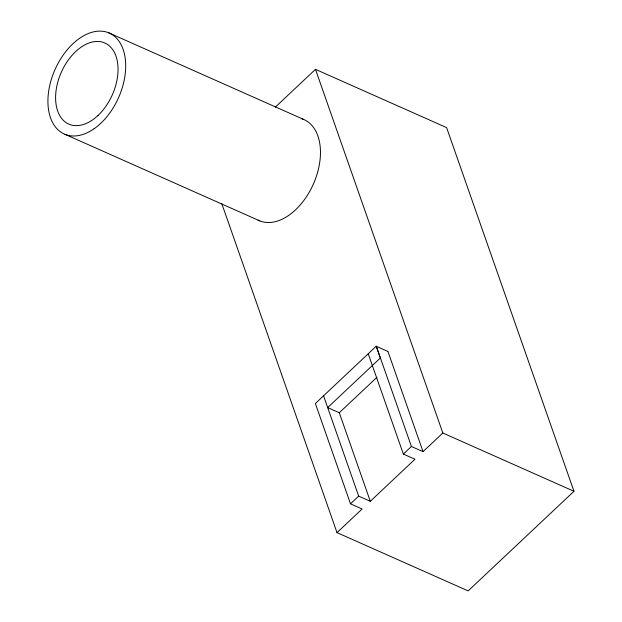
<?xml version="1.0" encoding="UTF-8"?>
<svg xmlns="http://www.w3.org/2000/svg" width="622" height="622" viewBox="0 0 622 622"><rect width="100%" height="100%" fill="white"/><g stroke="black" fill="none" stroke-linecap="round" stroke-linejoin="round"><path stroke-width="0.93" d="M275.266 107.186L315.478 69.337L446.612 127.611L573.974 491.287L468.141 590.9L337.007 532.619L221.836 203.759M387.833 351.414L376.217 346.252L380.337 358.015L327.677 407.581L339.293 412.744L370.3 501.285L414.975 459.23L403.359 454.068L368.232 353.762M339.293 412.744L376.986 377.266M337.007 532.619L362.121 508.983L350.497 503.82L358.676 496.123L323.557 395.817M403.359 454.068L411.414 446.487L376.287 346.182L315.377 403.515L350.497 503.82M411.414 446.487L423.03 451.65L442.833 433.005L315.478 69.337M108.64 32.772L303.404 119.331M64.976 134.313L259.739 220.872M442.833 433.005L573.974 491.287M358.676 496.123L370.3 501.285M387.903 351.344L423.03 451.65M301.701 118.716A55.272 34.739 -66 0 1 313.745 183.233A55.272 34.739 -66 0 1 258.099 220.118M94.116 128.731A55.272 34.739 -66 0 0 116.221 37.895A55.272 34.739 -66 0 0 50.079 83.993A55.272 34.739 -66 0 0 94.116 128.731M97.996 115.482A44.372 27.889 -66 0 0 106.455 43.812A44.372 27.889 -66 0 0 55.98 91.325A44.372 27.889 -66 0 0 97.996 115.482"/></g></svg>
